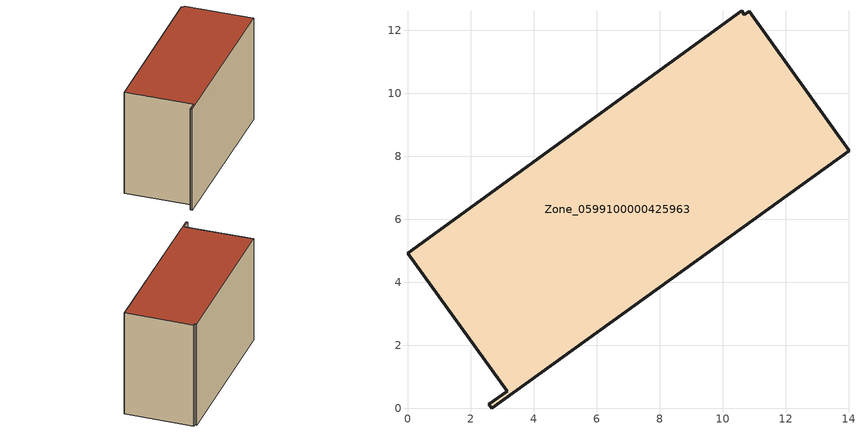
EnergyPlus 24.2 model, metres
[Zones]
Zone_0599100000425963
 floor ground (C_G): 0,4.92 10.61,12.61 10.7,12.49 10.85,12.59 14.02,8.17 2.67,0 2.58,0.13 3.16,0.54 z0
 wall outside (C_F): 2.67,0 14.02,8.17 10.85,12.59 10.7,12.49 10.61,12.61 0,4.92 3.16,0.54 2.58,0.13 2.67,0 z0:8.66
 roof outside (C_R): 10.61,12.61 0,4.92 3.16,0.54 2.58,0.13 2.67,0 14.02,8.17 10.85,12.59 10.7,12.49 z8.66
[BUILDING]
Pand.0599100000425963: North Axis=0; Terrain=City; Loads Convergence Tolerance Value=0.04; Temperature Convergence Tolerance Value=0.4; Solar Distribution=FullExterior; Maximum Number of Warmup Days=25; Minimum Number of Warmup Days=1
[Site:Location]
Rotterdam.The.Hague.AP_ZH_NLD Design_Conditions: Latitude=51.96; Longitude=4.45; Time Zone=1; Elevation=-4.5
[SITE:GROUNDTEMPERATURE:BUILDINGSURFACE]
18, 18, 18, 18, 18, 18, 18, 18, 18, 18, 18, 18
[MATERIAL] Thermal Absorptance=0.9; Solar Absorptance=0.7; Visible Absorptance=0.7
Name | Roughness | Thickness | Conductivity | Density | Specific Heat
G.TC.2006-2014 | MediumSmooth | 0.15 | 0.06 | 540 | 1210
F.TC.2006-2014 | Rough | 0.3 | 0.12 | 1920 | 840
R.TC.2006-2014 | MediumRough | 0.2 | 0.08 | 1500 | 1000
[CONSTRUCTION]
C_G: G.TC.2006-2014
C_F: F.TC.2006-2014
C_R: R.TC.2006-2014
[ZONE]
Zone_0599100000425963: Type=1; Multiplier=1; Ceiling Height=Autocalculate; Volume=Autocalculate; Floor Area=autocalculate; Part of Total Floor Area=Yes
[ZONEINFILTRATION:DESIGNFLOWRATE]
Infil_Zone_0599100000425963: Zone or ZoneList or Space or SpaceList=Zone_0599100000425963; Schedule=AlwaysOn; Design Flow Rate Calculation Method=Flow/Area; Flow Rate per Floor Area=0.0015; Constant Term Coefficient=1; Temperature Term Coefficient=0; Velocity Term Coefficient=0; Velocity Squared Term Coefficient=0
[HVACTEMPLATE:ZONE:IDEALLOADSAIRSYSTEM]
Zone_0599100000425963: Maximum Heating Supply Air Temperature=50; Minimum Cooling Supply Air Temperature=13; Maximum Heating Supply Air Humidity Ratio=0.0156; Minimum Cooling Supply Air Humidity Ratio=0.0077; Heating Limit=NoLimit; Cooling Limit=NoLimit; Dehumidification Control Type=ConstantSensibleHeatRatio; Cooling Sensible Heat Ratio=0.7; Dehumidification Setpoint=60; Humidification Control Type=None; Humidification Setpoint=30; Outdoor Air Method=None; Outdoor Air Flow Rate per Person=0.00944; Outdoor Air Flow Rate per Zone Floor Area=0; Outdoor Air Flow Rate per Zone=0; Demand Controlled Ventilation Type=None; Outdoor Air Economizer Type=NoEconomizer; Heat Recovery Type=None; Sensible Heat Recovery Effectiveness=0.7; Latent Heat Recovery Effectiveness=0.65
[ZONECONTROL:THERMOSTAT]
ThermostatControl_Zone_0599100000425963: Zone or ZoneList=Zone_0599100000425963; Control Type Schedule=DualSetpointControlType; Control 1=Thermostat_Zone_0599100000425963; Temperature Difference Between Cutout And Setpoint=0
[THERMOSTATSETPOINT:DUALSETPOINT]
Thermostat_Zone_0599100000425963: Heating Setpoint Temperature Schedule=HeatingSetpoint_Zone_0599100000425963; Cooling Setpoint Temperature Schedule=CoolingSetpoint_Zone_0599100000425963
[SCHEDULE:COMPACT]
HeatingSetpoint_Zone_0599100000425963: Through: 12/31, For: AllDays, Until: 24:00, 21
CoolingSetpoint_Zone_0599100000425963: Through: 12/31, For: AllDays, Until: 24:00, 24
DualSetpointControlType: Through: 12/31, For: AllDays, Until: 24:00, 4
AlwaysOn: Through: 12/31, For: AllDays, Until: 24:00, 1
